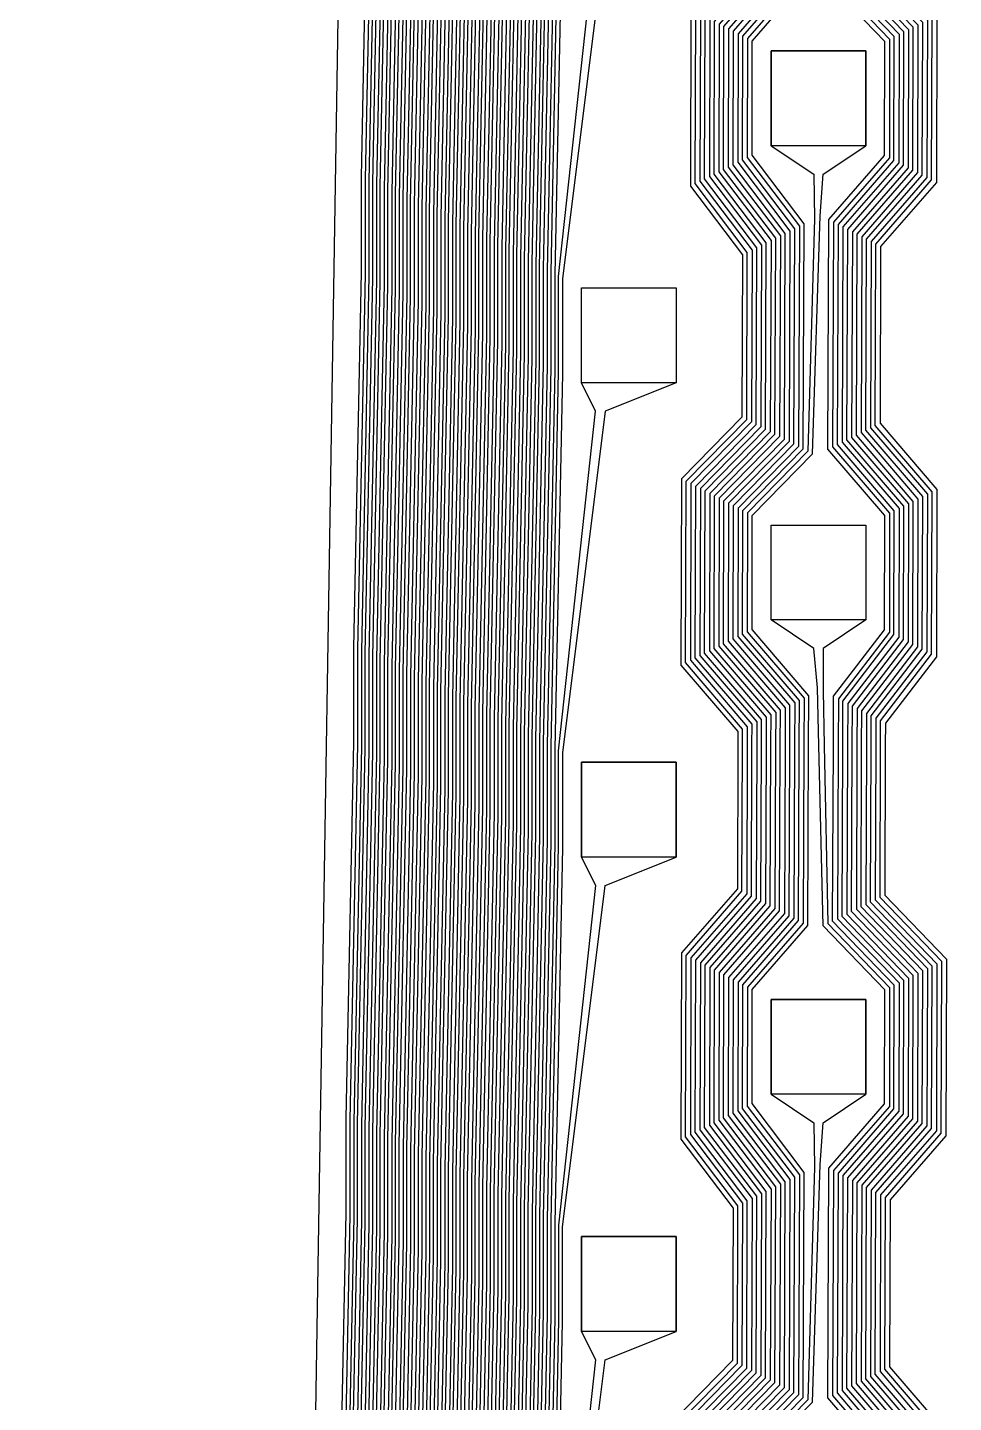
# Model space of a CAD drawing. Header units: inches. Extents: x 106592 to 209533, y 57057 to 74911.
# Drawn here: x 173138.5 to 173236.2, y 69969.2 to 70114.2 of the extents above; entities that cross this region are included whole.
import ezdxf

# ---------------------------------------------------------------- set-up
doc = ezdxf.new("R2010")
doc.units = ezdxf.units.IN
doc.header["$MEASUREMENT"] = 0
for name, color, linetype in [('metal', 221, 'Continuous'), ('nitride window', 40, 'Continuous'), ('profile', 140, 'Continuous')]:
    doc.layers.add(name, color=color, linetype=linetype)

msp = doc.modelspace()

# ---------------------------------------------------------------- linework, layer by layer
at = {"layer": 'metal'}
for points in [[(173171.33, 69949.57), (173172.13, 69989.17), (173172.13, 69999.17), (173172.93, 70038.76), (173172.93, 70048.76), (173173.73, 70088.36), (173173.73, 70098.36), (173174.53, 70137.96), (173174.53, 70147.96), (173175.33, 70187.56), (173175.33, 70197.56), (173176.13, 70237.15), (173176.13, 70247.15), (173176.93, 70286.75), (173176.93, 70296.75), (173177.73, 70336.35), (173177.73, 70346.35), (173178.53, 70385.95)], [(173178.93, 70385.75), (173178.13, 70346.15), (173178.13, 70336.15), (173177.33, 70296.55), (173177.33, 70286.55), (173176.53, 70246.95), (173176.53, 70236.95), (173175.73, 70197.36), (173175.73, 70187.36), (173174.93, 70147.76), (173174.93, 70137.76), (173174.13, 70098.16), (173174.13, 70088.16), (173173.33, 70048.56), (173173.33, 70038.56), (173172.53, 69998.97), (173172.53, 69988.97), (173171.73, 69949.37)], [(173179.33, 70385.54), (173178.53, 70345.95), (173178.53, 70335.95), (173177.73, 70296.35), (173177.73, 70286.35), (173176.93, 70246.75), (173176.93, 70236.75), (173176.13, 70197.15), (173176.13, 70187.15), (173175.33, 70147.56), (173175.33, 70137.56), (173174.53, 70097.96), (173174.53, 70087.96), (173173.73, 70048.36), (173173.73, 70038.36), (173172.93, 69998.76), (173172.93, 69988.76), (173172.13, 69949.17)], [(173172.53, 69948.97), (173173.33, 69988.56), (173173.33, 69998.56), (173174.13, 70038.16), (173174.13, 70048.16), (173174.93, 70087.76), (173174.93, 70097.76), (173175.73, 70137.36), (173175.73, 70147.36), (173176.53, 70186.95), (173176.53, 70196.95), (173177.33, 70236.55), (173177.33, 70246.55), (173178.13, 70286.15), (173178.13, 70296.15), (173178.93, 70335.75), (173178.93, 70345.75), (173179.73, 70385.34)], [(173180.13, 70385.14), (173179.33, 70345.54), (173179.33, 70335.54), (173178.53, 70295.95), (173178.53, 70285.95), (173177.73, 70246.35), (173177.73, 70236.35), (173176.93, 70196.75), (173176.93, 70186.75), (173176.13, 70147.15), (173176.13, 70137.15), (173175.33, 70097.56), (173175.33, 70087.56), (173174.53, 70047.96), (173174.53, 70037.96), (173173.73, 69998.36), (173173.73, 69988.36), (173172.93, 69948.76)], [(173173.33, 69948.56), (173174.13, 69988.16), (173174.13, 69998.16), (173174.93, 70037.76), (173174.93, 70047.76), (173175.73, 70087.36), (173175.73, 70097.36), (173176.53, 70136.95), (173176.53, 70146.95), (173177.33, 70186.55), (173177.33, 70196.55), (173178.13, 70236.15), (173178.13, 70246.15), (173178.93, 70285.75), (173178.93, 70295.75), (173179.73, 70335.34), (173179.73, 70345.34), (173180.53, 70384.94)], [(173180.93, 70384.74), (173180.13, 70345.14), (173180.13, 70335.14), (173179.33, 70295.54), (173179.33, 70285.54), (173178.53, 70245.95), (173178.53, 70235.95), (173177.73, 70196.35), (173177.73, 70186.35), (173176.93, 70146.75), (173176.93, 70136.75), (173176.13, 70097.15), (173176.13, 70087.15), (173175.33, 70047.56), (173175.33, 70037.56), (173174.53, 69997.96), (173174.53, 69987.96), (173173.73, 69948.36)], [(173174.13, 69948.16), (173174.93, 69987.76), (173174.93, 69997.76), (173175.73, 70037.36), (173175.73, 70047.36), (173176.53, 70086.95), (173176.53, 70096.95), (173177.33, 70136.55), (173177.33, 70146.55), (173178.13, 70186.15), (173178.13, 70196.15), (173178.93, 70235.75), (173178.93, 70245.75), (173179.73, 70285.34), (173179.73, 70295.34), (173180.53, 70334.94), (173180.53, 70344.94), (173181.33, 70384.54)], [(173181.73, 70384.34), (173180.93, 70344.74), (173180.93, 70334.74), (173180.13, 70295.14), (173180.13, 70285.14), (173179.33, 70245.54), (173179.33, 70235.54), (173178.53, 70195.95), (173178.53, 70185.95), (173177.73, 70146.35), (173177.73, 70136.35), (173176.93, 70096.75), (173176.93, 70086.75), (173176.13, 70047.15), (173176.13, 70037.15), (173175.33, 69997.56), (173175.33, 69987.56), (173174.53, 69947.96)], [(173174.93, 69947.76), (173175.73, 69987.36), (173175.73, 69997.36), (173176.53, 70036.95), (173176.53, 70046.95), (173177.33, 70086.55), (173177.33, 70096.55), (173178.13, 70136.15), (173178.13, 70146.15), (173178.93, 70185.75), (173178.93, 70195.75), (173179.73, 70235.34), (173179.73, 70245.34), (173180.53, 70284.94), (173180.53, 70294.94), (173181.33, 70334.54), (173181.33, 70344.54), (173182.13, 70384.14)], [(173182.53, 70383.93), (173181.73, 70344.34), (173181.73, 70334.34), (173180.93, 70294.74), (173180.93, 70284.74), (173180.13, 70245.14), (173180.13, 70235.14), (173179.33, 70195.54), (173179.33, 70185.54), (173178.53, 70145.95), (173178.53, 70135.95), (173177.73, 70096.35), (173177.73, 70086.35), (173176.93, 70046.75), (173176.93, 70036.75), (173176.13, 69997.15), (173176.13, 69987.15), (173175.33, 69947.56)], [(173175.73, 69947.36), (173176.53, 69986.95), (173176.53, 69996.95), (173177.33, 70036.55), (173177.33, 70046.55), (173178.13, 70086.15), (173178.13, 70096.15), (173178.93, 70135.75), (173178.93, 70145.75), (173179.73, 70185.34), (173179.73, 70195.34), (173180.53, 70234.94), (173180.53, 70244.94), (173181.33, 70284.54), (173181.33, 70294.54), (173182.13, 70334.14), (173182.13, 70344.14), (173182.93, 70383.73)], [(173183.33, 70383.53), (173182.53, 70343.93), (173182.53, 70333.93), (173181.73, 70294.34), (173181.73, 70284.34), (173180.93, 70244.74), (173180.93, 70234.74), (173180.13, 70195.14), (173180.13, 70185.14), (173179.33, 70145.54), (173179.33, 70135.54), (173178.53, 70095.95), (173178.53, 70085.95), (173177.73, 70046.35), (173177.73, 70036.35), (173176.93, 69996.75), (173176.93, 69986.75), (173176.13, 69947.15)], [(173176.53, 69946.95), (173177.33, 69986.55), (173177.33, 69996.55), (173178.13, 70036.15), (173178.13, 70046.15), (173178.93, 70085.75), (173178.93, 70095.75), (173179.73, 70135.34), (173179.73, 70145.34), (173180.53, 70184.94), (173180.53, 70194.94), (173181.33, 70234.54), (173181.33, 70244.54), (173182.13, 70284.14), (173182.13, 70294.14), (173182.93, 70333.73), (173182.93, 70343.73), (173183.73, 70383.33)], [(173176.93, 69946.75), (173177.73, 69986.35), (173177.73, 69996.35), (173178.53, 70035.95), (173178.53, 70045.95), (173179.33, 70085.54), (173179.33, 70095.54), (173180.13, 70135.14), (173180.13, 70145.14), (173180.93, 70184.74), (173180.93, 70194.74), (173181.73, 70234.34), (173181.73, 70244.34), (173182.53, 70283.93), (173182.53, 70293.93), (173183.33, 70333.53), (173183.33, 70343.53), (173184.13, 70383.13)], [(173184.53, 70382.93), (173183.73, 70343.33), (173183.73, 70333.33), (173182.93, 70293.73), (173182.93, 70283.73), (173182.13, 70244.14), (173182.13, 70234.14), (173181.33, 70194.54), (173181.33, 70184.54), (173180.53, 70144.94), (173180.53, 70134.94), (173179.73, 70095.34), (173179.73, 70085.34), (173178.93, 70045.75), (173178.93, 70035.75), (173178.13, 69996.15), (173178.13, 69986.15), (173177.33, 69946.55)], [(173177.73, 69946.35), (173178.53, 69985.95), (173178.53, 69995.95), (173179.33, 70035.54), (173179.33, 70045.54), (173180.13, 70085.14), (173180.13, 70095.14), (173180.93, 70134.74), (173180.93, 70144.74), (173181.73, 70184.34), (173181.73, 70194.34), (173182.53, 70233.93), (173182.53, 70243.93), (173183.33, 70283.53), (173183.33, 70293.53), (173184.13, 70333.13), (173184.13, 70343.13), (173184.93, 70382.73)], [(173185.33, 70382.53), (173184.53, 70342.93), (173184.53, 70332.93), (173183.73, 70293.33), (173183.73, 70283.33), (173182.93, 70243.73), (173182.93, 70233.73), (173182.13, 70194.14), (173182.13, 70184.14), (173181.33, 70144.54), (173181.33, 70134.54), (173180.53, 70094.94), (173180.53, 70084.94), (173179.73, 70045.34), (173179.73, 70035.34), (173178.93, 69995.75), (173178.93, 69985.75), (173178.13, 69946.15)], [(173178.53, 69945.95), (173179.33, 69985.54), (173179.33, 69995.54), (173180.13, 70035.14), (173180.13, 70045.14), (173180.93, 70084.74), (173180.93, 70094.74), (173181.73, 70134.34), (173181.73, 70144.34), (173182.53, 70183.93), (173182.53, 70193.93), (173183.33, 70233.53), (173183.33, 70243.53), (173184.13, 70283.13), (173184.13, 70293.13), (173184.93, 70332.73), (173184.93, 70342.73), (173185.73, 70382.32)], [(173186.13, 70382.12), (173185.33, 70342.53), (173185.33, 70332.53), (173184.53, 70292.93), (173184.53, 70282.93), (173183.73, 70243.33), (173183.73, 70233.33), (173182.93, 70193.73), (173182.93, 70183.73), (173182.13, 70144.14), (173182.13, 70134.14), (173181.33, 70094.54), (173181.33, 70084.54), (173180.53, 70044.94), (173180.53, 70034.94), (173179.73, 69995.34), (173179.73, 69985.34), (173178.93, 69945.75)], [(173179.33, 69945.54), (173180.13, 69985.14), (173180.13, 69995.14), (173180.93, 70034.74), (173180.93, 70044.74), (173181.73, 70084.34), (173181.73, 70094.34), (173182.53, 70133.93), (173182.53, 70143.93), (173183.33, 70183.53), (173183.33, 70193.53), (173184.13, 70233.13), (173184.13, 70243.13), (173184.93, 70282.73), (173184.93, 70292.73), (173185.73, 70332.32), (173185.73, 70342.32), (173186.53, 70381.92)], [(173186.93, 70381.72), (173186.13, 70342.12), (173186.13, 70332.12), (173185.33, 70292.53), (173185.33, 70282.53), (173184.53, 70242.93), (173184.53, 70232.93), (173183.73, 70193.33), (173183.73, 70183.33), (173182.93, 70143.73), (173182.93, 70133.73), (173182.13, 70094.14), (173182.13, 70084.14), (173181.33, 70044.54), (173181.33, 70034.54), (173180.53, 69994.94), (173180.53, 69984.94), (173179.73, 69945.34)], [(173187.33, 70381.52), (173186.53, 70341.92), (173186.53, 70331.92), (173185.73, 70292.32), (173185.73, 70282.32), (173184.93, 70242.73), (173184.93, 70232.73), (173184.13, 70193.13), (173184.13, 70183.13), (173183.33, 70143.53), (173183.33, 70133.53), (173182.53, 70093.93), (173182.53, 70083.93), (173181.73, 70044.34), (173181.73, 70034.34), (173180.93, 69994.74), (173180.93, 69984.74), (173180.13, 69945.14)], [(173180.53, 69944.94), (173181.33, 69984.54), (173181.33, 69994.54), (173182.13, 70034.14), (173182.13, 70044.14), (173182.93, 70083.73), (173182.93, 70093.73), (173183.73, 70133.33), (173183.73, 70143.33), (173184.53, 70182.93), (173184.53, 70192.93), (173185.33, 70232.53), (173185.33, 70242.53), (173186.13, 70282.12), (173186.13, 70292.12), (173186.93, 70331.72), (173186.93, 70341.72), (173187.73, 70381.32)], [(173188.13, 70381.12), (173187.33, 70341.52), (173187.33, 70331.52), (173186.53, 70291.92), (173186.53, 70281.92), (173185.73, 70242.32), (173185.73, 70232.32), (173184.93, 70192.73), (173184.93, 70182.73), (173184.13, 70143.13), (173184.13, 70133.13), (173183.33, 70093.53), (173183.33, 70083.53), (173182.53, 70043.93), (173182.53, 70033.93), (173181.73, 69994.34), (173181.73, 69984.34), (173180.93, 69944.74)], [(173181.33, 69944.54), (173182.13, 69984.14), (173182.13, 69994.14), (173182.93, 70033.73), (173182.93, 70043.73), (173183.73, 70083.33), (173183.73, 70093.33), (173184.53, 70132.93), (173184.53, 70142.93), (173185.33, 70182.53), (173185.33, 70192.53), (173186.13, 70232.12), (173186.13, 70242.12), (173186.93, 70281.72), (173186.93, 70291.72), (173187.73, 70331.32), (173187.73, 70341.32), (173188.53, 70380.91)], [(173188.93, 70380.71), (173188.13, 70341.12), (173188.13, 70331.12), (173187.33, 70291.52), (173187.33, 70281.52), (173186.53, 70241.92), (173186.53, 70231.92), (173185.73, 70192.32), (173185.73, 70182.32), (173184.93, 70142.73), (173184.93, 70132.73), (173184.13, 70093.13), (173184.13, 70083.13), (173183.33, 70043.53), (173183.33, 70033.53), (173182.53, 69993.93), (173182.53, 69983.93), (173181.73, 69944.34)], [(173182.13, 69944.14), (173182.93, 69983.73), (173182.93, 69993.73), (173183.73, 70033.33), (173183.73, 70043.33), (173184.53, 70082.93), (173184.53, 70092.93), (173185.33, 70132.53), (173185.33, 70142.53), (173186.13, 70182.12), (173186.13, 70192.12), (173186.93, 70231.72), (173186.93, 70241.72), (173187.73, 70281.32), (173187.73, 70291.32), (173188.53, 70330.91), (173188.53, 70340.91), (173189.33, 70380.51)], [(173189.73, 70380.31), (173188.93, 70340.71), (173188.93, 70330.71), (173188.13, 70291.12), (173188.13, 70281.12), (173187.33, 70241.52), (173187.33, 70231.52), (173186.53, 70191.92), (173186.53, 70181.92), (173185.73, 70142.32), (173185.73, 70132.32), (173184.93, 70092.73), (173184.93, 70082.73), (173184.13, 70043.13), (173184.13, 70033.13), (173183.33, 69993.53), (173183.33, 69983.53), (173182.53, 69943.93)], [(173182.93, 69943.73), (173183.73, 69983.33), (173183.73, 69993.33), (173184.53, 70032.93), (173184.53, 70042.93), (173185.33, 70082.53), (173185.33, 70092.53), (173186.13, 70132.12), (173186.13, 70142.12), (173186.93, 70181.72), (173186.93, 70191.72), (173187.73, 70231.32), (173187.73, 70241.32), (173188.53, 70280.91), (173188.53, 70290.91), (173189.33, 70330.51), (173189.33, 70340.51), (173190.13, 70380.11)], [(173190.53, 70379.91), (173189.73, 70340.31), (173189.73, 70330.31), (173188.93, 70290.71), (173188.93, 70280.71), (173188.13, 70241.12), (173188.13, 70231.12), (173187.33, 70191.52), (173187.33, 70181.52), (173186.53, 70141.92), (173186.53, 70131.92), (173185.73, 70092.32), (173185.73, 70082.32), (173184.93, 70042.73), (173184.93, 70032.73), (173184.13, 69993.13), (173184.13, 69983.13), (173183.33, 69943.53)], [(173183.73, 69943.33), (173184.53, 69982.93), (173184.53, 69992.93), (173185.33, 70032.53), (173185.33, 70042.53), (173186.13, 70082.12), (173186.13, 70092.12), (173186.93, 70131.72), (173186.93, 70141.72), (173187.73, 70181.32), (173187.73, 70191.32), (173188.53, 70230.91), (173188.53, 70240.91), (173189.33, 70280.51), (173189.33, 70290.51), (173190.13, 70330.11), (173190.13, 70340.11), (173190.93, 70379.71)], [(173184.13, 69943.13), (173184.93, 69982.73), (173184.93, 69992.73), (173185.73, 70032.32), (173185.73, 70042.32), (173186.53, 70081.92), (173186.53, 70091.92), (173187.33, 70131.52), (173187.33, 70141.52), (173188.13, 70181.12), (173188.13, 70191.12), (173188.93, 70230.71), (173188.93, 70240.71), (173189.73, 70280.31), (173189.73, 70290.31), (173190.53, 70329.91), (173190.53, 70339.91), (173191.33, 70379.51)], [(173191.73, 70379.3), (173190.93, 70339.71), (173190.93, 70329.71), (173190.13, 70290.11), (173190.13, 70280.11), (173189.33, 70240.51), (173189.33, 70230.51), (173188.53, 70190.91), (173188.53, 70180.91), (173187.73, 70141.32), (173187.73, 70131.32), (173186.93, 70091.72), (173186.93, 70081.72), (173186.13, 70042.12), (173186.13, 70032.12), (173185.33, 69992.53), (173185.33, 69982.53), (173184.53, 69942.93)], [(173184.93, 69942.73), (173185.73, 69982.32), (173185.73, 69992.32), (173186.53, 70031.92), (173186.53, 70041.92), (173187.33, 70081.52), (173187.33, 70091.52), (173188.13, 70131.12), (173188.13, 70141.12), (173188.93, 70180.71), (173188.93, 70190.71), (173189.73, 70230.31), (173189.73, 70240.31), (173190.53, 70279.91), (173190.53, 70289.91), (173191.33, 70329.51), (173191.33, 70339.51), (173192.13, 70379.1)], [(173192.53, 70378.9), (173191.73, 70339.3), (173191.73, 70329.3), (173190.93, 70289.71), (173190.93, 70279.71), (173190.13, 70240.11), (173190.13, 70230.11), (173189.33, 70190.51), (173189.33, 70180.51), (173188.53, 70140.91), (173188.53, 70130.91), (173187.73, 70091.32), (173187.73, 70081.32), (173186.93, 70041.72), (173186.93, 70031.72), (173186.13, 69992.12), (173186.13, 69982.12), (173185.33, 69942.53)], [(173185.73, 69942.32), (173186.53, 69981.92), (173186.53, 69991.92), (173187.33, 70031.52), (173187.33, 70041.52), (173188.13, 70081.12), (173188.13, 70091.12), (173188.93, 70130.71), (173188.93, 70140.71), (173189.73, 70180.31), (173189.73, 70190.31), (173190.53, 70229.91), (173190.53, 70239.91), (173191.33, 70279.51), (173191.33, 70289.51), (173192.13, 70329.1), (173192.13, 70339.1), (173192.93, 70378.7)], [(173193.33, 70378.5), (173192.53, 70338.9), (173192.53, 70328.9), (173191.73, 70289.3), (173191.73, 70279.3), (173190.93, 70239.71), (173190.93, 70229.71), (173190.13, 70190.11), (173190.13, 70180.11), (173189.33, 70140.51), (173189.33, 70130.51), (173188.53, 70090.91), (173188.53, 70080.91), (173187.73, 70041.32), (173187.73, 70031.32), (173186.93, 69991.72), (173186.93, 69981.72), (173186.13, 69942.12)], [(173193.73, 70378.3), (173192.93, 70338.7), (173192.93, 70328.7), (173192.13, 70289.1), (173192.13, 70279.1), (173191.33, 70239.51), (173191.33, 70229.51), (173190.53, 70189.91), (173190.53, 70179.91), (173189.73, 70140.31), (173189.73, 70130.31), (173188.93, 70090.71), (173188.93, 70080.71), (173188.13, 70041.12), (173188.13, 70031.12), (173187.33, 69991.52), (173187.33, 69981.52), (173186.53, 69941.92)], [(173186.93, 69941.72), (173187.73, 69981.32), (173187.73, 69991.32), (173188.53, 70030.91), (173188.53, 70040.91), (173189.33, 70080.51), (173189.33, 70090.51), (173190.13, 70130.11), (173190.13, 70140.11), (173190.93, 70179.71), (173190.93, 70189.71), (173191.73, 70229.3), (173191.73, 70239.3), (173192.53, 70278.9), (173192.53, 70288.9), (173193.33, 70328.5), (173193.33, 70338.5), (173194.13, 70378.1)], [(173194.53, 70377.9), (173193.73, 70338.3), (173193.73, 70328.3), (173192.93, 70288.7), (173192.93, 70278.7), (173192.13, 70239.1), (173192.13, 70229.1), (173191.33, 70189.51), (173191.33, 70179.51), (173190.53, 70139.91), (173190.53, 70129.91), (173189.73, 70090.31), (173189.73, 70080.31), (173188.93, 70040.71), (173188.93, 70030.71), (173188.13, 69991.12), (173188.13, 69981.12), (173187.33, 69941.52)], [(173187.73, 69941.32), (173188.53, 69980.91), (173188.53, 69990.91), (173189.33, 70030.51), (173189.33, 70040.51), (173190.13, 70080.11), (173190.13, 70090.11), (173190.93, 70129.71), (173190.93, 70139.71), (173191.73, 70179.3), (173191.73, 70189.3), (173192.53, 70228.9), (173192.53, 70238.9), (173193.33, 70278.5), (173193.33, 70288.5), (173194.13, 70328.1), (173194.13, 70338.1), (173194.93, 70377.69)], [(173198.43, 70373.69), (173194.53, 70337.9), (173194.53, 70327.9), (173193.73, 70288.3), (173193.73, 70278.3), (173192.93, 70238.7), (173192.93, 70228.7), (173192.13, 70189.1), (173192.13, 70179.1), (173191.33, 70139.51), (173191.33, 70129.51), (173190.53, 70089.91), (173190.53, 70079.91), (173189.73, 70040.31), (173189.73, 70030.31), (173188.93, 69990.71), (173188.93, 69980.71), (173188.13, 69941.12)], [(173188.53, 69940.91), (173189.33, 69980.51), (173189.33, 69990.51), (173190.13, 70030.11), (173190.13, 70040.11), (173190.93, 70079.71), (173190.93, 70089.71), (173191.73, 70129.3), (173191.73, 70139.3), (173192.53, 70178.9), (173192.53, 70188.9), (173193.33, 70228.5), (173193.33, 70238.5), (173194.13, 70278.1), (173194.13, 70288.1), (173194.93, 70327.69), (173194.93, 70337.69), (173199.43, 70373.69)], [(173193.73, 70228.3), (173192.93, 70188.7), (173192.93, 70178.7), (173192.13, 70139.1), (173192.13, 70129.1), (173191.33, 70089.51), (173191.33, 70079.51), (173190.53, 70039.91), (173190.53, 70029.91), (173189.73, 69990.31), (173189.73, 69980.31), (173188.93, 69940.71)], [(173189.33, 69940.51), (173190.13, 69980.11), (173190.13, 69990.11), (173190.93, 70029.71), (173190.93, 70039.71), (173191.73, 70079.3), (173191.73, 70089.3), (173192.53, 70128.9), (173192.53, 70138.9), (173193.33, 70178.5), (173193.33, 70188.5), (173194.13, 70228.1)], [(173194.53, 70227.9), (173193.73, 70188.3), (173193.73, 70178.3), (173192.93, 70138.7), (173192.93, 70128.7), (173192.13, 70089.1), (173192.13, 70079.1), (173191.33, 70039.51), (173191.33, 70029.51), (173190.53, 69989.91), (173190.53, 69979.91), (173189.73, 69940.31)], [(173190.13, 69940.11), (173190.93, 69979.71), (173190.93, 69989.71), (173191.73, 70029.3), (173191.73, 70039.3), (173192.53, 70078.9), (173192.53, 70088.9), (173193.33, 70128.5), (173193.33, 70138.5), (173194.13, 70178.1), (173194.13, 70188.1), (173194.93, 70227.69)], [(173190.53, 69939.91), (173191.33, 69979.51), (173191.33, 69989.51), (173192.13, 70029.1), (173192.13, 70039.1), (173192.93, 70078.7), (173192.93, 70088.7), (173193.73, 70128.3), (173193.73, 70138.3), (173194.53, 70177.9), (173194.53, 70187.9), (173198.43, 70223.69)], [(173199.43, 70223.69), (173194.93, 70187.69), (173194.93, 70177.69), (173194.13, 70138.1), (173194.13, 70128.1), (173193.33, 70088.5), (173193.33, 70078.5), (173192.53, 70038.9), (173192.53, 70028.9), (173191.73, 69989.3), (173191.73, 69979.3), (173190.93, 69939.71)], [(173215.36, 70222.31), (173209.48, 70215.55), (173209.43, 70197.94), (173214.93, 70190.69), (173214.86, 70172.57), (173208.49, 70166.07), (173208.43, 70147.44), (173214.43, 70140.44), (173214.42, 70138.44), (173214.37, 70122.82), (173208.49, 70116.07), (173208.43, 70097.44), (173213.93, 70090.19), (173213.87, 70073.08), (173207.5, 70066.58), (173207.43, 70046.94), (173213.43, 70039.94), (173213.42, 70038.44), (173213.38, 70023.34), (173207.5, 70016.58), (173207.43, 69996.94), (173212.93, 69989.69), (173212.88, 69973.6), (173206.51, 69967.1)], [(173207, 69966.84), (173213.38, 69973.34), (173213.43, 69989.94), (173207.93, 69997.19), (173207.99, 70016.32), (173213.87, 70023.08), (173213.92, 70038.44), (173213.93, 70040.19), (173207.93, 70047.19), (173207.99, 70066.32), (173214.37, 70072.82), (173214.43, 70090.44), (173208.93, 70097.69), (173208.99, 70115.81), (173214.86, 70122.57), (173214.92, 70138.44), (173214.93, 70140.69), (173208.93, 70147.69), (173208.99, 70165.81), (173215.36, 70172.31), (173215.43, 70190.94), (173209.93, 70198.19), (173209.98, 70215.29), (173215.86, 70222.05)], [(173216.35, 70221.79), (173210.48, 70215.04), (173210.43, 70198.44), (173215.93, 70191.19), (173215.86, 70172.05), (173209.48, 70165.55), (173209.43, 70147.94), (173215.43, 70140.94), (173215.42, 70138.44), (173215.36, 70122.31), (173209.48, 70115.55), (173209.43, 70097.94), (173214.93, 70090.69), (173214.86, 70072.57), (173208.49, 70066.07), (173208.43, 70047.44), (173214.43, 70040.44), (173214.42, 70038.44), (173214.37, 70022.82), (173208.49, 70016.07), (173208.43, 69997.44), (173213.93, 69990.19), (173213.87, 69973.08), (173207.5, 69966.58)], [(173207.99, 69966.32), (173214.37, 69972.82), (173214.43, 69990.44), (173208.93, 69997.69), (173208.99, 70015.81), (173214.86, 70022.57), (173214.92, 70038.44), (173214.93, 70040.69), (173208.93, 70047.69), (173208.99, 70065.81), (173215.36, 70072.31), (173215.43, 70090.94), (173209.93, 70098.19), (173209.98, 70115.29), (173215.86, 70122.05), (173215.92, 70138.44), (173215.93, 70141.19), (173209.93, 70148.19), (173209.98, 70165.29), (173216.35, 70171.79), (173216.43, 70191.44), (173210.93, 70198.69), (173210.97, 70214.78), (173216.85, 70221.54)], [(173217.34, 70221.28), (173211.47, 70214.52), (173211.43, 70198.94), (173216.93, 70191.69), (173216.85, 70171.54), (173210.48, 70165.04), (173210.43, 70148.44), (173216.43, 70141.44), (173216.41, 70138.44), (173216.35, 70121.79), (173210.48, 70115.04), (173210.43, 70098.44), (173215.93, 70091.19), (173215.86, 70072.05), (173209.48, 70065.55), (173209.43, 70047.94), (173215.43, 70040.94), (173215.42, 70038.44), (173215.36, 70022.31), (173209.48, 70015.55), (173209.43, 69997.94), (173214.93, 69990.69), (173214.86, 69972.57), (173208.49, 69966.07)], [(173208.99, 69965.81), (173215.36, 69972.31), (173215.43, 69990.94), (173209.93, 69998.19), (173209.98, 70015.29), (173215.86, 70022.05), (173215.92, 70038.44), (173215.93, 70041.19), (173209.93, 70048.19), (173209.98, 70065.29), (173216.35, 70071.79), (173216.43, 70091.44), (173210.93, 70098.69), (173210.97, 70114.78), (173216.85, 70121.54), (173216.91, 70138.44), (173216.93, 70141.69), (173210.93, 70148.69), (173210.97, 70164.78), (173217.34, 70171.28), (173217.43, 70191.94), (173211.93, 70199.19), (173211.96, 70214.26), (173217.84, 70221.02)], [(173233.93, 69965.19), (173227.93, 69972.19), (173227.99, 69991.32), (173233.87, 69998.08), (173233.93, 70015.19), (173227.43, 70021.94), (173227.49, 70038.44), (173227.5, 70041.58), (173232.88, 70048.6), (173232.93, 70064.69), (173226.93, 70071.69), (173227, 70091.84), (173232.88, 70098.6), (173232.93, 70114.69), (173226.43, 70121.44), (173226.49, 70138.44), (173226.51, 70142.1), (173231.89, 70149.11), (173231.93, 70164.19), (173225.93, 70171.19), (173226.01, 70192.35), (173231.89, 70199.11), (173231.93, 70214.19), (173225.43, 70220.94)], [(173225.93, 70221.19), (173232.43, 70214.44), (173232.38, 70198.86), (173226.51, 70192.1), (173226.43, 70171.44), (173232.43, 70164.44), (173232.38, 70148.86), (173227, 70141.84), (173226.99, 70138.44), (173226.93, 70121.69), (173233.43, 70114.94), (173233.38, 70098.34), (173227.5, 70091.58), (173227.43, 70071.94), (173233.43, 70064.94), (173233.38, 70048.34), (173227.99, 70041.32), (173227.98, 70038.44), (173227.93, 70022.19), (173234.43, 70015.44), (173234.37, 69997.82), (173228.49, 69991.07), (173228.43, 69972.44), (173234.43, 69965.44)], [(173234.93, 69965.69), (173228.93, 69972.69), (173228.99, 69990.81), (173234.86, 69997.57), (173234.93, 70015.69), (173228.43, 70022.44), (173228.48, 70038.44), (173228.49, 70041.07), (173233.87, 70048.08), (173233.93, 70065.19), (173227.93, 70072.19), (173227.99, 70091.32), (173233.87, 70098.08), (173233.93, 70115.19), (173227.43, 70121.94), (173227.49, 70138.44), (173227.5, 70141.58), (173232.88, 70148.6), (173232.93, 70164.69), (173226.93, 70171.69), (173227, 70191.84), (173232.88, 70198.6), (173232.93, 70214.69), (173226.43, 70221.44)], [(173226.93, 70221.69), (173233.43, 70214.94), (173233.38, 70198.34), (173227.5, 70191.58), (173227.43, 70171.94), (173233.43, 70164.94), (173233.38, 70148.34), (173227.99, 70141.32), (173227.98, 70138.44), (173227.93, 70122.19), (173234.43, 70115.44), (173234.37, 70097.82), (173228.49, 70091.07), (173228.43, 70072.44), (173234.43, 70065.44), (173234.37, 70047.82), (173228.99, 70040.81), (173228.98, 70038.44), (173228.93, 70022.69), (173235.43, 70015.94), (173235.36, 69997.31), (173229.48, 69990.55), (173229.43, 69972.94), (173235.43, 69965.94)], [(173218.34, 70220.76), (173212.46, 70214.01), (173212.43, 70199.44), (173217.93, 70192.19), (173217.84, 70171.02), (173211.47, 70164.52), (173211.43, 70148.94), (173217.43, 70141.94), (173217.41, 70138.44), (173217.34, 70121.28), (173211.47, 70114.52), (173211.43, 70098.94), (173216.93, 70091.69), (173216.85, 70071.54), (173210.48, 70065.04), (173210.43, 70048.44), (173216.43, 70041.44), (173216.41, 70038.44), (173216.35, 70021.79), (173210.48, 70015.04), (173210.43, 69998.44), (173215.93, 69991.19), (173215.86, 69972.05), (173209.48, 69965.55)], [(173209.98, 69965.29), (173216.35, 69971.79), (173216.43, 69991.44), (173210.93, 69998.69), (173210.97, 70014.78), (173216.85, 70021.54), (173216.91, 70038.44), (173216.93, 70041.69), (173210.93, 70048.69), (173210.97, 70064.78), (173217.34, 70071.28), (173217.43, 70091.94), (173211.93, 70099.19), (173211.96, 70114.26), (173217.84, 70121.02), (173217.91, 70138.44), (173217.93, 70142.19), (173211.93, 70149.19), (173211.96, 70164.26), (173218.34, 70170.76), (173218.43, 70192.44), (173212.93, 70199.69), (173212.96, 70213.75), (173218.83, 70220.51)], [(173219.33, 70220.25), (173213.45, 70213.49), (173213.43, 70199.94), (173218.93, 70192.69), (173218.83, 70170.51), (173212.46, 70164.01), (173212.43, 70149.44), (173218.43, 70142.44), (173218.41, 70138.44), (173218.34, 70120.76), (173212.46, 70114.01), (173212.43, 70099.44), (173217.93, 70092.19), (173217.84, 70071.02), (173211.47, 70064.52), (173211.43, 70048.94), (173217.43, 70041.94), (173217.41, 70038.44), (173217.34, 70021.28), (173211.47, 70014.52), (173211.43, 69998.94), (173216.93, 69991.69), (173216.85, 69971.54), (173210.48, 69965.04)], [(173210.97, 69964.78), (173217.34, 69971.28), (173217.43, 69991.94), (173211.93, 69999.19), (173211.96, 70014.26), (173217.84, 70021.02), (173217.91, 70038.44), (173217.93, 70042.19), (173211.93, 70049.19), (173211.96, 70064.26), (173218.34, 70070.76), (173218.43, 70092.44), (173212.93, 70099.69), (173212.96, 70113.75), (173218.83, 70120.51), (173218.91, 70138.44), (173218.93, 70142.69), (173212.93, 70149.69), (173212.96, 70163.75), (173219.33, 70170.25), (173219.43, 70192.94), (173213.93, 70200.19), (173213.95, 70213.23), (173219.82, 70219.99)], [(173220.32, 70219.73), (173214.44, 70212.98), (173214.43, 70200.44), (173219.93, 70193.19), (173219.82, 70169.99), (173213.45, 70163.49), (173213.43, 70149.94), (173219.43, 70142.94), (173219.41, 70138.44), (173219.33, 70120.25), (173213.45, 70113.49), (173213.43, 70099.94), (173218.93, 70092.69), (173218.83, 70070.51), (173212.46, 70064.01), (173212.43, 70049.44), (173218.43, 70042.44), (173218.41, 70038.44), (173218.34, 70020.76), (173212.46, 70014.01), (173212.43, 69999.44), (173217.93, 69992.19), (173217.84, 69971.02), (173211.47, 69964.52)], [(173211.96, 69964.26), (173218.34, 69970.76), (173218.43, 69992.44), (173212.93, 69999.69), (173212.96, 70013.75), (173218.83, 70020.51), (173218.91, 70038.44), (173218.93, 70042.69), (173212.93, 70049.69), (173212.96, 70063.75), (173219.33, 70070.25), (173219.43, 70092.94), (173213.93, 70100.19), (173213.95, 70113.23), (173219.82, 70119.99), (173219.9, 70138.44), (173219.93, 70143.19), (173213.93, 70150.19), (173213.95, 70163.23), (173220.32, 70169.73), (173220.43, 70193.44), (173214.94, 70200.7), (173214.94, 70212.72), (173220.82, 70219.48)], [(173230.93, 69963.69), (173224.93, 69970.69), (173225.02, 69992.87), (173230.89, 69999.63), (173230.93, 70013.69), (173224.43, 70020.44), (173224.5, 70038.44), (173224.52, 70043.13), (173229.9, 70050.14), (173229.93, 70063.19), (173223.93, 70070.19), (173224.03, 70093.38), (173229.9, 70100.14), (173229.93, 70113.19), (173223.43, 70119.94), (173223.51, 70138.44), (173223.53, 70143.64), (173228.91, 70150.66), (173228.93, 70162.69), (173222.93, 70169.69), (173223.03, 70193.9), (173228.91, 70200.66), (173228.93, 70212.69), (173222.43, 70219.44)], [(173222.93, 70219.69), (173229.43, 70212.94), (173229.41, 70200.4), (173223.53, 70193.64), (173223.43, 70169.94), (173229.43, 70162.94), (173229.41, 70150.4), (173224.03, 70143.38), (173224, 70138.44), (173223.93, 70120.19), (173230.43, 70113.44), (173230.4, 70099.89), (173224.52, 70093.13), (173224.43, 70070.44), (173230.43, 70063.44), (173230.4, 70049.89), (173225.02, 70042.87), (173225, 70038.44), (173224.93, 70020.69), (173231.43, 70013.94), (173231.39, 69999.37), (173225.51, 69992.61), (173225.43, 69970.94), (173231.43, 69963.94)], [(173231.93, 69964.19), (173225.93, 69971.19), (173226.01, 69992.35), (173231.89, 69999.11), (173231.93, 70014.19), (173225.43, 70020.94), (173225.5, 70038.44), (173225.51, 70042.61), (173230.89, 70049.63), (173230.93, 70063.69), (173224.93, 70070.69), (173225.02, 70092.87), (173230.89, 70099.63), (173230.93, 70113.69), (173224.43, 70120.44), (173224.5, 70138.44), (173224.52, 70143.13), (173229.9, 70150.14), (173229.93, 70163.19), (173223.93, 70170.19), (173224.03, 70193.38), (173229.9, 70200.14), (173229.93, 70213.19), (173223.43, 70219.94)], [(173223.93, 70220.19), (173230.43, 70213.44), (173230.4, 70199.89), (173224.52, 70193.13), (173224.43, 70170.44), (173230.43, 70163.44), (173230.4, 70149.89), (173225.02, 70142.87), (173225, 70138.44), (173224.93, 70120.69), (173231.43, 70113.94), (173231.39, 70099.37), (173225.51, 70092.61), (173225.43, 70070.94), (173231.43, 70063.94), (173231.39, 70049.37), (173226.01, 70042.35), (173225.99, 70038.44), (173225.93, 70021.19), (173232.43, 70014.44), (173232.38, 69998.86), (173226.51, 69992.1), (173226.43, 69971.44), (173232.43, 69964.44)], [(173232.93, 69964.69), (173226.93, 69971.69), (173227, 69991.84), (173232.88, 69998.6), (173232.93, 70014.69), (173226.43, 70021.44), (173226.49, 70038.44), (173226.51, 70042.1), (173231.89, 70049.11), (173231.93, 70064.19), (173225.93, 70071.19), (173226.01, 70092.35), (173231.89, 70099.11), (173231.93, 70114.19), (173225.43, 70120.94), (173225.5, 70138.44), (173225.51, 70142.61), (173230.89, 70149.63), (173230.93, 70163.69), (173224.93, 70170.69), (173225.02, 70192.87), (173230.89, 70199.63), (173230.93, 70213.69), (173224.43, 70220.44)], [(173224.93, 70220.69), (173231.43, 70213.94), (173231.39, 70199.37), (173225.51, 70192.61), (173225.43, 70170.94), (173231.43, 70163.94), (173231.39, 70149.37), (173226.01, 70142.35), (173225.99, 70138.44), (173225.93, 70121.19), (173232.43, 70114.44), (173232.38, 70098.86), (173226.51, 70092.1), (173226.43, 70071.44), (173232.43, 70064.44), (173232.38, 70048.86), (173227, 70041.84), (173226.99, 70038.44), (173226.93, 70021.69), (173233.43, 70014.94), (173233.38, 69998.34), (173227.5, 69991.58), (173227.43, 69971.94), (173233.43, 69964.94)], [(173191.33, 69939.51), (173192.13, 69979.1), (173192.13, 69989.1), (173192.93, 70028.7), (173192.93, 70038.7), (173193.73, 70078.3), (173193.73, 70088.3), (173194.53, 70127.9), (173194.53, 70137.9), (173198.43, 70173.69), (173196.93, 70176.69), (173196.93, 70186.69), (173206.93, 70186.69), (173206.93, 70176.69), (173199.43, 70173.69), (173194.93, 70137.69), (173194.93, 70127.69), (173194.13, 70088.1), (173194.13, 70078.1), (173193.33, 70038.5), (173193.33, 70028.5), (173192.53, 69988.9), (173192.53, 69978.9), (173191.73, 69939.3)], [(173192.13, 69939.1), (173192.93, 69978.7), (173192.93, 69988.7), (173193.73, 70028.3), (173193.73, 70038.3), (173194.53, 70077.9), (173194.53, 70087.9), (173198.43, 70123.69), (173196.93, 70126.69), (173196.93, 70136.69), (173206.93, 70136.69), (173206.93, 70126.69), (173199.43, 70123.69), (173194.93, 70087.69), (173194.93, 70077.69), (173194.13, 70038.1), (173194.13, 70028.1), (173193.33, 69988.5), (173193.33, 69978.5), (173192.53, 69938.9)], [(173220.32, 70119.73), (173214.44, 70112.98), (173214.43, 70100.44), (173219.93, 70093.19), (173219.82, 70069.99), (173213.45, 70063.49), (173213.43, 70049.94), (173219.43, 70042.94), (173219.41, 70038.44), (173219.33, 70020.25), (173213.45, 70013.49), (173213.43, 69999.94), (173218.93, 69992.69), (173218.83, 69970.51), (173212.46, 69964.01)], [(173212.96, 69963.75), (173219.33, 69970.25), (173219.43, 69992.94), (173213.93, 70000.19), (173213.95, 70013.23), (173219.82, 70019.99), (173219.9, 70038.44), (173219.93, 70043.19), (173213.93, 70050.19), (173213.95, 70063.23), (173220.32, 70069.73), (173220.43, 70093.44), (173214.94, 70100.7), (173214.94, 70112.72), (173220.82, 70119.48)], [(173229.93, 69963.19), (173223.93, 69970.19), (173224.03, 69993.38), (173229.9, 70000.14), (173229.93, 70013.19), (173223.43, 70019.94), (173223.51, 70038.44), (173223.53, 70043.64), (173228.91, 70050.66), (173228.93, 70062.69), (173222.93, 70069.69), (173223.03, 70093.9), (173228.91, 70100.66), (173228.93, 70112.69), (173222.43, 70119.44)], [(173222.93, 70119.69), (173229.43, 70112.94), (173229.41, 70100.4), (173223.53, 70093.64), (173223.43, 70069.94), (173229.43, 70062.94), (173229.41, 70050.4), (173224.03, 70043.38), (173224, 70038.44), (173223.93, 70020.19), (173230.43, 70013.44), (173230.4, 69999.89), (173224.52, 69993.13), (173224.43, 69970.44), (173230.43, 69963.44)], [(173213.95, 69963.23), (173220.32, 69969.73), (173220.43, 69993.44), (173214.94, 70000.7), (173214.94, 70012.72), (173220.82, 70019.48), (173220.9, 70038.44), (173220.93, 70043.69), (173214.94, 70050.7), (173214.94, 70062.72), (173221.31, 70069.22), (173222.13, 70094.29), (173222.43, 70098.69), (173226.93, 70101.69), (173226.93, 70111.69), (173216.93, 70111.69), (173216.93, 70101.69), (173221.43, 70098.69), (173221.53, 70093.99), (173220.82, 70069.48), (173214.44, 70062.98), (173214.43, 70050.44), (173220.43, 70043.44), (173220.4, 70038.44), (173220.32, 70019.73), (173214.44, 70012.98), (173214.43, 70000.44), (173219.93, 69993.19), (173219.82, 69969.99), (173213.45, 69963.49)], [(173192.93, 69938.7), (173193.73, 69978.3), (173193.73, 69988.3), (173194.53, 70027.9), (173194.53, 70037.9), (173198.43, 70073.69), (173196.93, 70076.69), (173196.93, 70086.69), (173206.93, 70086.69), (173206.93, 70076.69), (173199.43, 70073.69), (173194.93, 70037.69), (173194.93, 70027.69), (173194.13, 69988.1), (173194.13, 69978.1), (173193.33, 69938.5)], [(173228.93, 69962.69), (173222.93, 69969.69), (173223.03, 69993.9), (173228.91, 70000.66), (173228.93, 70012.69), (173222.43, 70019.44), (173221.98, 70038.44), (173221.84, 70044.52), (173221.43, 70048.69), (173216.93, 70051.69), (173216.93, 70061.69), (173226.93, 70061.69), (173226.93, 70051.69), (173222.43, 70048.69), (173222.44, 70044.21), (173222.55, 70038.44), (173222.93, 70019.69), (173229.43, 70012.94), (173229.41, 70000.4), (173223.53, 69993.64), (173223.43, 69969.94), (173229.43, 69962.94)], [(173194.13, 69938.1), (173194.93, 69977.69), (173194.93, 69987.69), (173199.43, 70023.69), (173206.93, 70026.69), (173206.93, 70036.69), (173196.93, 70036.69), (173196.93, 70026.69), (173198.43, 70023.69), (173194.53, 69987.9), (173194.53, 69977.9), (173193.73, 69938.3)], [(173214.94, 69962.72), (173221.31, 69969.22), (173222.13, 69994.29), (173222.43, 69998.69), (173226.93, 70001.69), (173226.93, 70011.69), (173216.93, 70011.69), (173216.93, 70001.69), (173221.43, 69998.69), (173221.53, 69993.99), (173220.82, 69969.48), (173214.44, 69962.98)], [(173194.93, 69937.69), (173199.43, 69973.69), (173206.93, 69976.69), (173206.93, 69986.69), (173196.93, 69986.69), (173196.93, 69976.69), (173198.43, 69973.69), (173194.53, 69937.9)]]:
    msp.add_lwpolyline(points, dxfattribs=at)
at = {"layer": 'nitride window'}
for points in [[(173216.93, 70101.69), (173216.93, 70111.69), (173226.93, 70111.69), (173226.93, 70101.69)], [(173196.93, 70076.69), (173196.93, 70086.69), (173206.93, 70086.69), (173206.93, 70076.69)], [(173216.93, 70051.69), (173216.93, 70061.69), (173226.93, 70061.69), (173226.93, 70051.69)], [(173196.93, 70026.69), (173196.93, 70036.69), (173206.93, 70036.69), (173206.93, 70026.69)], [(173216.93, 70001.69), (173216.93, 70011.69), (173226.93, 70011.69), (173226.93, 70001.69)], [(173196.93, 69976.69), (173196.93, 69986.69), (173206.93, 69986.69), (173206.93, 69976.69)]]:
    msp.add_lwpolyline(points, close=True, dxfattribs=at)
at = {"layer": 'profile'}
msp.add_lwpolyline([(173138.55, 64359.69), (173138.55, 67639.69), (173138.53, 68210.98), (173155.53, 69126.01), (173179.53, 70633.93), (173179.53, 70633.93), (173189.73, 71138.3), (173196.93, 71186.69), (173221.95, 71319.29), (173246.93, 71186.69), (173254.13, 71138.3), (173265.13, 70634.34), (173289.12, 69126.21), (173305.33, 68210.98), (173305.35, 67639.69), (173305.35, 64359.69)], dxfattribs=at)

doc.saveas('drawing.dxf')
